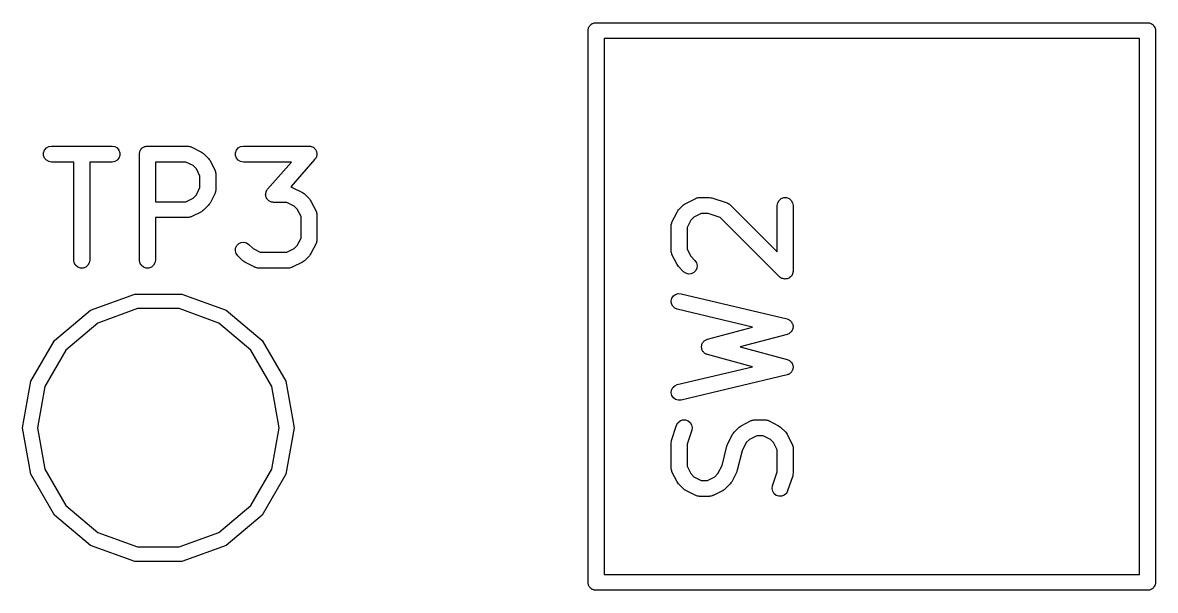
# Model space of a CAD drawing. Extents: x 51.7 to 144.6, y -96 to -33.3.
# Drawn here: x 119.37 to 130.06, y -84.97 to -79.62 of the extents above; entities that cross this region are included whole.
import ezdxf

# ---------------------------------------------------------------- set-up
doc = ezdxf.new("R2010")
doc.units = 0
doc.header["$MEASUREMENT"] = 0
doc.layers.add('BLACK', color=7, linetype='CONTINUOUS')

msp = doc.modelspace()

# ---------------------------------------------------------------- linework, layer by layer
at = {"layer": 'BLACK', "linetype": 'CONTINUOUS'}
for p, q in [((124.706, -79.6828), (124.708, -79.6765)), ((124.706, -79.6894), (124.706, -79.6828)), ((124.706, -84.9026), (124.706, -79.6894)), ((124.708, -79.6765), (124.709, -79.67)), ((124.709, -79.67), (124.713, -79.6642)), ((124.713, -79.6642), (124.715, -79.6579)), ((124.715, -79.6579), (124.719, -79.6528)), ((124.719, -79.6528), (124.723, -79.647)), ((124.723, -79.647), (124.728, -79.6428)), ((124.728, -79.6428), (124.732, -79.6377)), ((124.732, -79.6377), (124.738, -79.6343)), ((124.738, -79.6343), (124.743, -79.63)), ((124.743, -79.63), (124.749, -79.6278)), ((124.749, -79.6278), (124.755, -79.6244)), ((124.755, -79.6244), (124.762, -79.6233)), ((124.762, -79.6233), (124.768, -79.621)), ((124.768, -79.621), (124.774, -79.621)), ((124.774, -79.621), (124.774, -79.621)), ((124.774, -79.621), (129.988, -79.621)), ((129.988, -79.621), (129.994, -79.621)), ((129.988, -79.621), (129.988, -79.621)), ((129.994, -79.621), (130, -79.6233)), ((130, -79.6233), (130.007, -79.6244)), ((130.007, -79.6244), (130.013, -79.6278)), ((130.013, -79.6278), (130.019, -79.63)), ((130.019, -79.63), (130.024, -79.6343)), ((130.024, -79.6343), (130.03, -79.6377)), ((130.03, -79.6377), (130.034, -79.6428)), ((130.034, -79.6428), (130.039, -79.647)), ((130.039, -79.647), (130.043, -79.6528)), ((130.043, -79.6528), (130.047, -79.6579)), ((130.047, -79.6579), (130.049, -79.6642)), ((130.049, -79.6642), (130.053, -79.67)), ((130.053, -79.67), (130.054, -79.6765)), ((130.054, -79.6765), (130.056, -79.6828)), ((130.056, -79.6828), (130.056, -79.6894)), ((130.056, -79.6894), (130.056, -79.6894)), ((130.056, -79.6894), (130.056, -84.9026)), ((124.856, -79.771), (124.856, -84.821)), ((129.906, -79.771), (124.856, -79.771)), ((129.906, -84.821), (129.906, -79.771)), ((119.616, -80.7889), (119.642, -80.7844)), ((119.642, -80.7844), (120.214, -80.7844)), ((120.214, -80.7844), (120.239, -80.7889)), ((120.528, -80.7878), (120.534, -80.7855)), ((120.534, -80.7855), (120.54, -80.7855)), ((120.54, -80.7855), (120.547, -80.7844)), ((120.547, -80.7844), (120.928, -80.7844)), ((120.928, -80.7844), (120.932, -80.7851)), ((120.932, -80.7851), (120.936, -80.7849)), ((120.936, -80.7849), (120.945, -80.7874)), ((121.426, -80.7889), (121.452, -80.7844)), ((121.452, -80.7844), (122.071, -80.7844)), ((122.071, -80.7844), (122.078, -80.7857)), ((122.078, -80.7857), (122.085, -80.7858)), ((122.085, -80.7858), (122.091, -80.7879)), ((119.568, -80.8464), (119.577, -80.8219)), ((119.568, -80.8724), (119.568, -80.8464)), ((119.577, -80.8969), (119.568, -80.8724)), ((119.577, -80.8219), (119.594, -80.8019)), ((119.594, -80.8019), (119.616, -80.7889)), ((120.239, -80.7889), (120.262, -80.8019)), ((120.262, -80.8019), (120.278, -80.8219)), ((120.278, -80.8219), (120.287, -80.8464)), ((120.287, -80.8724), (120.278, -80.8969)), ((120.287, -80.8464), (120.287, -80.8724)), ((120.472, -80.8594), (120.473, -80.8529)), ((120.472, -81.8594), (120.472, -80.8594)), ((120.473, -80.8464), (120.475, -80.8402)), ((120.473, -80.8529), (120.473, -80.8464)), ((120.475, -80.8402), (120.476, -80.8337)), ((120.476, -80.8337), (120.48, -80.828)), ((120.48, -80.828), (120.482, -80.8219)), ((120.482, -80.8219), (120.486, -80.8169)), ((120.486, -80.8169), (120.489, -80.8112)), ((120.489, -80.8112), (120.494, -80.807)), ((120.494, -80.807), (120.499, -80.8019)), ((120.499, -80.8019), (120.504, -80.7986)), ((120.504, -80.7986), (120.509, -80.7944)), ((120.509, -80.7944), (120.516, -80.7922)), ((120.516, -80.7922), (120.521, -80.7889)), ((120.521, -80.7889), (120.528, -80.7878)), ((120.945, -80.7874), (120.953, -80.7889)), ((120.953, -80.7889), (120.957, -80.7911)), ((120.957, -80.7911), (120.961, -80.7923)), ((120.961, -80.7923), (121.057, -80.8399)), ((121.057, -80.8399), (121.066, -80.8471)), ((121.066, -80.8471), (121.076, -80.854)), ((121.076, -80.854), (121.124, -80.9016)), ((121.378, -80.8464), (121.387, -80.8219)), ((121.378, -80.8724), (121.378, -80.8464)), ((121.387, -80.8969), (121.378, -80.8724)), ((121.387, -80.8219), (121.403, -80.8019)), ((121.403, -80.8019), (121.426, -80.7889)), ((122.091, -80.7879), (122.096, -80.7889)), ((122.096, -80.7889), (122.103, -80.7926)), ((122.103, -80.7926), (122.11, -80.7952)), ((122.11, -80.7952), (122.114, -80.799)), ((122.114, -80.799), (122.119, -80.8019)), ((122.119, -80.8019), (122.124, -80.8075)), ((122.124, -80.8075), (122.129, -80.8124)), ((122.129, -80.8124), (122.132, -80.8174)), ((122.132, -80.8174), (122.136, -80.8219)), ((122.136, -80.8219), (122.138, -80.8288)), ((122.138, -80.8914), (122.136, -80.8969)), ((122.138, -80.8288), (122.142, -80.8352)), ((122.141, -80.8865), (122.138, -80.8914)), ((122.142, -80.8793), (122.141, -80.8865)), ((122.142, -80.8352), (122.143, -80.8409)), ((122.145, -80.8724), (122.142, -80.8793)), ((122.143, -80.8409), (122.145, -80.8464)), ((122.145, -80.8464), (122.145, -80.8537)), ((122.145, -80.8537), (122.146, -80.8609)), ((122.146, -80.8609), (122.145, -80.8666)), ((122.145, -80.8666), (122.145, -80.8724)), ((119.594, -80.9168), (119.577, -80.8969)), ((119.616, -80.9299), (119.594, -80.9168)), ((119.642, -80.9344), (119.616, -80.9299)), ((119.853, -80.9344), (119.642, -80.9344)), ((119.853, -81.8594), (119.853, -80.9344)), ((120.214, -80.9344), (120.003, -80.9344)), ((120.003, -80.9344), (120.003, -81.8594)), ((120.239, -80.9299), (120.214, -80.9344)), ((120.262, -80.9168), (120.239, -80.9299)), ((120.278, -80.8969), (120.262, -80.9168)), ((120.622, -80.9344), (120.622, -81.3082)), ((120.91, -80.9344), (120.622, -80.9344)), ((120.979, -80.9686), (120.91, -80.9344)), ((121.009, -80.999), (120.979, -80.9686)), ((121.043, -81.0676), (121.009, -80.999)), ((121.124, -80.9016), (121.131, -80.9114)), ((121.131, -80.9114), (121.138, -80.9211)), ((121.138, -80.9211), (121.185, -81.0163)), ((121.403, -80.9168), (121.387, -80.8969)), ((121.426, -80.9299), (121.403, -80.9168)), ((121.452, -80.9344), (121.426, -80.9299)), ((121.905, -80.9344), (121.452, -80.9344)), ((121.681, -81.1909), (121.905, -80.9344)), ((122.127, -80.9088), (121.9, -81.1688)), ((122.131, -80.9025), (122.127, -80.9088)), ((122.136, -80.8969), (122.131, -80.9025)), ((121.043, -81.175), (121.043, -81.0676)), ((121.185, -81.0163), (121.187, -81.0205)), ((121.187, -81.0205), (121.189, -81.0242)), ((121.189, -81.0242), (121.19, -81.0329)), ((121.19, -81.0329), (121.193, -81.0413)), ((121.193, -81.0413), (121.193, -81.0456)), ((121.193, -81.0456), (121.193, -81.0499)), ((121.193, -81.0499), (121.193, -81.1927)), ((121.009, -81.2435), (121.043, -81.175)), ((121.19, -81.2097), (121.189, -81.2184)), ((121.193, -81.2013), (121.19, -81.2097)), ((121.193, -81.1927), (121.193, -81.197)), ((121.193, -81.197), (121.193, -81.2013)), ((121.666, -81.2204), (121.667, -81.2132)), ((121.667, -81.2132), (121.67, -81.2083)), ((121.67, -81.2083), (121.672, -81.2028)), ((121.672, -81.2028), (121.677, -81.1972)), ((121.677, -81.1972), (121.681, -81.1909)), ((121.9, -81.1688), (121.906, -81.1699)), ((121.906, -81.1699), (121.91, -81.172)), ((121.91, -81.172), (121.914, -81.1733)), ((121.914, -81.1733), (122.009, -81.2209)), ((120.622, -81.3082), (120.91, -81.3082)), ((120.91, -81.3082), (120.979, -81.2739)), ((120.979, -81.2739), (121.009, -81.2435)), ((121.185, -81.2263), (121.138, -81.3215)), ((121.187, -81.2221), (121.185, -81.2263)), ((121.189, -81.2184), (121.187, -81.2221)), ((121.662, -81.2388), (121.663, -81.2331)), ((121.663, -81.246), (121.662, -81.2388)), ((121.663, -81.2273), (121.666, -81.2204)), ((121.663, -81.2331), (121.663, -81.2273)), ((121.663, -81.2534), (121.663, -81.246)), ((121.665, -81.2588), (121.663, -81.2534)), ((121.666, -81.2645), (121.665, -81.2588)), ((121.67, -81.2709), (121.666, -81.2645)), ((121.672, -81.2778), (121.67, -81.2709)), ((121.676, -81.2823), (121.672, -81.2778)), ((121.679, -81.2873), (121.676, -81.2823)), ((121.684, -81.2922), (121.679, -81.2873)), ((121.689, -81.2978), (121.684, -81.2922)), ((121.694, -81.3007), (121.689, -81.2978)), ((121.698, -81.3045), (121.694, -81.3007)), ((121.705, -81.3071), (121.698, -81.3045)), ((121.712, -81.3108), (121.705, -81.3071)), ((121.717, -81.3118), (121.712, -81.3108)), ((121.723, -81.3139), (121.717, -81.3118)), ((121.73, -81.3141), (121.723, -81.3139)), ((121.737, -81.3153), (121.73, -81.3141)), ((121.862, -81.3153), (121.737, -81.3153)), ((121.931, -81.3496), (121.862, -81.3153)), ((122.009, -81.2209), (122.019, -81.228)), ((122.019, -81.228), (122.028, -81.2349)), ((122.028, -81.2349), (122.076, -81.2825)), ((122.076, -81.2825), (122.083, -81.2924)), ((122.083, -81.2924), (122.09, -81.302)), ((122.09, -81.302), (122.138, -81.3973)), ((125.625, -81.3242), (125.72, -81.2766)), ((125.72, -81.2766), (125.724, -81.2754)), ((125.724, -81.2754), (125.728, -81.2732)), ((125.728, -81.2732), (125.737, -81.2717)), ((125.737, -81.2717), (125.745, -81.2692)), ((125.745, -81.2692), (125.75, -81.2694)), ((125.75, -81.2694), (125.754, -81.2687)), ((125.754, -81.2687), (125.849, -81.2687)), ((125.849, -81.2687), (125.861, -81.2708)), ((125.861, -81.2708), (125.873, -81.2725)), ((125.873, -81.2725), (126.016, -81.3201)), ((126.016, -81.3201), (126.019, -81.3222)), ((126.488, -81.3437), (126.493, -81.318)), ((126.493, -81.318), (126.506, -81.2955)), ((126.506, -81.2955), (126.526, -81.2787)), ((126.526, -81.2787), (126.55, -81.2698)), ((126.55, -81.2698), (126.576, -81.2698)), ((126.576, -81.2698), (126.601, -81.2787)), ((126.601, -81.2787), (126.621, -81.2955)), ((126.621, -81.2955), (126.634, -81.318)), ((126.634, -81.318), (126.638, -81.3437)), ((121.057, -81.4027), (120.961, -81.4503)), ((121.066, -81.3955), (121.057, -81.4027)), ((121.076, -81.3886), (121.066, -81.3955)), ((121.124, -81.341), (121.076, -81.3886)), ((121.131, -81.3312), (121.124, -81.341)), ((121.138, -81.3215), (121.131, -81.3312)), ((121.961, -81.38), (121.931, -81.3496)), ((121.996, -81.4485), (121.961, -81.38)), ((122.138, -81.3973), (122.139, -81.4014)), ((122.139, -81.4014), (122.141, -81.4052)), ((122.141, -81.4052), (122.143, -81.4138)), ((122.143, -81.4138), (122.145, -81.4222)), ((122.145, -81.4222), (122.145, -81.4265)), ((122.145, -81.4265), (122.146, -81.4308)), ((125.496, -81.5006), (125.544, -81.4054)), ((125.544, -81.4054), (125.551, -81.3957)), ((125.551, -81.3957), (125.558, -81.3859)), ((125.558, -81.3859), (125.606, -81.3383)), ((125.606, -81.3383), (125.615, -81.3314)), ((125.615, -81.3314), (125.625, -81.3242)), ((125.772, -81.4187), (125.703, -81.4529)), ((125.837, -81.4187), (125.772, -81.4187)), ((125.951, -81.4568), (125.837, -81.4187)), ((126.019, -81.3222), (126.024, -81.3233)), ((126.024, -81.3233), (126.031, -81.3284)), ((126.031, -81.3284), (126.039, -81.3325)), ((126.039, -81.3325), (126.041, -81.3358)), ((126.041, -81.3358), (126.045, -81.3383)), ((126.045, -81.3383), (126.488, -81.7816)), ((126.488, -81.7816), (126.488, -81.3437)), ((126.638, -81.3437), (126.638, -81.9627)), ((120.928, -81.4582), (120.622, -81.4582)), ((120.622, -81.4582), (120.622, -81.8594)), ((120.932, -81.4574), (120.928, -81.4582)), ((120.936, -81.4577), (120.932, -81.4574)), ((120.945, -81.4552), (120.936, -81.4577)), ((120.953, -81.4537), (120.945, -81.4552)), ((120.957, -81.4515), (120.953, -81.4537)), ((120.961, -81.4503), (120.957, -81.4515)), ((121.996, -81.6512), (121.996, -81.4485)), ((122.146, -81.4308), (122.146, -81.6689)), ((125.488, -81.5341), (125.489, -81.5299)), ((125.488, -81.7722), (125.488, -81.5341)), ((125.489, -81.5256), (125.491, -81.5171)), ((125.489, -81.5299), (125.489, -81.5256)), ((125.491, -81.5171), (125.493, -81.5085)), ((125.493, -81.5085), (125.495, -81.5047)), ((125.495, -81.5047), (125.496, -81.5006)), ((125.673, -81.4833), (125.638, -81.5518)), ((125.703, -81.4529), (125.673, -81.4833)), ((126.51, -82.0157), (125.951, -81.4568)), ((125.638, -81.5518), (125.638, -81.7545)), ((121.377, -81.7707), (121.379, -81.7447)), ((121.379, -81.7447), (121.39, -81.7211)), ((121.39, -81.7211), (121.409, -81.7027)), ((121.409, -81.7027), (121.432, -81.6917)), ((121.432, -81.6917), (121.458, -81.6894)), ((121.458, -81.6894), (121.483, -81.6962)), ((121.483, -81.6962), (121.505, -81.7111)), ((121.505, -81.7111), (121.544, -81.7501)), ((121.931, -81.7501), (121.961, -81.7197)), ((121.961, -81.7197), (121.996, -81.6512)), ((122.138, -81.7024), (122.09, -81.7977)), ((122.139, -81.6983), (122.138, -81.7024)), ((122.141, -81.6946), (122.139, -81.6983)), ((122.143, -81.6859), (122.141, -81.6946)), ((122.145, -81.6775), (122.143, -81.6859)), ((122.146, -81.6689), (122.145, -81.6732)), ((122.145, -81.6732), (122.145, -81.6775)), ((121.384, -81.7958), (121.377, -81.7707)), ((121.399, -81.8172), (121.384, -81.7958)), ((121.446, -81.8648), (121.399, -81.8172)), ((121.544, -81.7501), (121.612, -81.7844)), ((121.612, -81.7844), (121.862, -81.7844)), ((121.862, -81.7844), (121.931, -81.7501)), ((122.076, -81.8172), (122.028, -81.8648)), ((122.083, -81.8073), (122.076, -81.8172)), ((122.09, -81.7977), (122.083, -81.8073)), ((125.489, -81.7765), (125.488, -81.7722)), ((125.489, -81.7808), (125.489, -81.7765)), ((125.491, -81.7892), (125.489, -81.7808)), ((125.493, -81.7979), (125.491, -81.7892)), ((125.495, -81.8016), (125.493, -81.7979)), ((125.496, -81.8058), (125.495, -81.8016)), ((125.544, -81.901), (125.496, -81.8058)), ((125.638, -81.7545), (125.673, -81.823)), ((125.673, -81.823), (125.712, -81.8621)), ((119.857, -81.885), (119.853, -81.8594)), ((119.87, -81.9076), (119.857, -81.885)), ((119.89, -81.9243), (119.87, -81.9076)), ((119.915, -81.9332), (119.89, -81.9243)), ((119.941, -81.9332), (119.915, -81.9332)), ((119.965, -81.9243), (119.941, -81.9332)), ((119.985, -81.9076), (119.965, -81.9243)), ((119.998, -81.885), (119.985, -81.9076)), ((120.003, -81.8594), (119.998, -81.885)), ((120.476, -81.885), (120.472, -81.8594)), ((120.489, -81.9076), (120.476, -81.885)), ((120.509, -81.9243), (120.489, -81.9076)), ((120.534, -81.9332), (120.509, -81.9243)), ((120.56, -81.9332), (120.534, -81.9332)), ((120.584, -81.9243), (120.56, -81.9332)), ((120.604, -81.9076), (120.584, -81.9243)), ((120.617, -81.885), (120.604, -81.9076)), ((120.622, -81.8594), (120.617, -81.885)), ((121.456, -81.8717), (121.446, -81.8648)), ((121.466, -81.8788), (121.456, -81.8717)), ((121.561, -81.9265), (121.466, -81.8788)), ((121.565, -81.9277), (121.561, -81.9265)), ((121.569, -81.9299), (121.565, -81.9277)), ((121.577, -81.9314), (121.569, -81.9299)), ((121.586, -81.9339), (121.577, -81.9314)), ((121.59, -81.9336), (121.586, -81.9339)), ((121.594, -81.9344), (121.59, -81.9336)), ((121.88, -81.9344), (121.594, -81.9344)), ((121.884, -81.9336), (121.88, -81.9344)), ((121.889, -81.9339), (121.884, -81.9336)), ((121.897, -81.9314), (121.889, -81.9339)), ((121.906, -81.9299), (121.897, -81.9314)), ((121.91, -81.9277), (121.906, -81.9299)), ((121.914, -81.9265), (121.91, -81.9277)), ((122.009, -81.8788), (121.914, -81.9265)), ((122.019, -81.8717), (122.009, -81.8788)), ((122.028, -81.8648), (122.019, -81.8717)), ((125.551, -81.9107), (125.544, -81.901)), ((125.558, -81.9205), (125.551, -81.9107)), ((125.606, -81.9681), (125.558, -81.9205)), ((125.72, -81.9581), (125.702, -81.9765)), ((125.712, -81.8621), (125.727, -81.8834)), ((125.731, -81.9345), (125.72, -81.9581)), ((125.727, -81.8834), (125.733, -81.9086)), ((125.733, -81.9086), (125.731, -81.9345)), ((125.627, -81.9831), (125.606, -81.9681)), ((125.652, -81.9898), (125.627, -81.9831)), ((125.678, -81.9875), (125.652, -81.9898)), ((125.702, -81.9765), (125.678, -81.9875)), ((126.518, -82.0214), (126.51, -82.0157)), ((126.526, -82.0277), (126.518, -82.0214)), ((126.529, -82.0288), (126.526, -82.0277)), ((126.532, -82.0307), (126.529, -82.0288)), ((126.541, -82.0332), (126.532, -82.0307)), ((126.55, -82.0366), (126.541, -82.0332)), ((126.554, -82.0366), (126.55, -82.0366)), ((126.557, -82.0374), (126.554, -82.0366)), ((126.567, -82.0366), (126.557, -82.0374)), ((126.576, -82.0366), (126.567, -82.0366)), ((126.58, -82.0354), (126.576, -82.0366)), ((126.583, -82.0352), (126.58, -82.0354)), ((126.592, -82.031), (126.583, -82.0352)), ((126.601, -82.0277), (126.592, -82.031)), ((126.603, -82.0255), (126.601, -82.0277)), ((126.606, -82.0242), (126.603, -82.0255)), ((126.613, -82.0172), (126.606, -82.0242)), ((126.621, -82.0109), (126.613, -82.0172)), ((126.622, -82.0081), (126.621, -82.0109)), ((126.625, -82.0057), (126.622, -82.0081)), ((126.629, -81.9968), (126.625, -82.0057)), ((126.634, -81.9884), (126.629, -81.9968)), ((126.636, -81.9821), (126.634, -81.9851)), ((126.634, -81.9851), (126.634, -81.9884)), ((126.637, -81.9724), (126.636, -81.9821)), ((126.638, -81.9627), (126.637, -81.9724)), ((125.53, -82.1814), (125.555, -82.1739)), ((125.555, -82.1739), (125.581, -82.1755)), ((120.01, -82.3305), (120.428, -82.1784)), ((120.428, -82.1784), (120.872, -82.1784)), ((120.872, -82.1784), (121.29, -82.3305)), ((125.489, -82.244), (125.495, -82.2186)), ((125.492, -82.2699), (125.489, -82.244)), ((125.503, -82.2932), (125.492, -82.2699)), ((125.495, -82.2186), (125.509, -82.1969)), ((125.509, -82.1969), (125.53, -82.1814)), ((125.581, -82.1755), (126.581, -82.4136)), ((119.669, -82.6162), (120.01, -82.3305)), ((120.452, -82.3163), (120.08, -82.4517)), ((120.848, -82.3163), (120.452, -82.3163)), ((121.22, -82.4517), (120.848, -82.3163)), ((121.29, -82.3305), (121.631, -82.6162)), ((125.522, -82.311), (125.503, -82.2932)), ((125.546, -82.3214), (125.522, -82.311)), ((126.257, -82.4906), (125.546, -82.3214)), ((120.08, -82.4517), (119.777, -82.7062)), ((121.523, -82.7062), (121.22, -82.4517)), ((125.83, -82.6045), (126.257, -82.4906)), ((126.581, -82.4136), (126.588, -82.4166)), ((126.588, -82.4166), (126.595, -82.4186)), ((126.595, -82.4186), (126.6, -82.4217)), ((126.6, -82.4217), (126.605, -82.4239)), ((126.605, -82.4239), (126.61, -82.4292)), ((126.61, -82.4292), (126.616, -82.4336)), ((126.616, -82.4336), (126.62, -82.438)), ((126.62, -82.438), (126.624, -82.4418)), ((126.624, -82.4418), (126.627, -82.4486)), ((126.627, -82.4486), (126.631, -82.4549)), ((126.631, -82.4549), (126.633, -82.4602)), ((126.633, -82.4602), (126.635, -82.4651)), ((126.635, -82.4651), (126.636, -82.4727)), ((126.636, -82.4727), (126.638, -82.4801)), ((126.638, -82.491), (126.636, -82.4984)), ((126.638, -82.4801), (126.638, -82.4855)), ((126.638, -82.4855), (126.638, -82.491)), ((126.583, -82.559), (126.14, -82.677)), ((126.59, -82.5558), (126.583, -82.559)), ((126.597, -82.5536), (126.59, -82.5558)), ((126.601, -82.5503), (126.597, -82.5536)), ((126.606, -82.548), (126.601, -82.5503)), ((126.612, -82.5426), (126.606, -82.548)), ((126.618, -82.538), (126.612, -82.5426)), ((126.621, -82.5335), (126.618, -82.538)), ((126.625, -82.5296), (126.621, -82.5335)), ((126.628, -82.5227), (126.625, -82.5296)), ((126.632, -82.5163), (126.628, -82.5227)), ((126.633, -82.511), (126.632, -82.5163)), ((126.636, -82.506), (126.633, -82.511)), ((126.636, -82.4984), (126.636, -82.506)), ((119.447, -83.0012), (119.669, -82.6162)), ((119.777, -82.7062), (119.579, -83.0491)), ((121.721, -83.0491), (121.523, -82.7062)), ((121.631, -82.6162), (121.853, -83.0012)), ((125.774, -82.6706), (125.776, -82.6641)), ((125.775, -82.677), (125.774, -82.6706)), ((125.774, -82.6834), (125.775, -82.677)), ((125.776, -82.6899), (125.774, -82.6834)), ((125.776, -82.6641), (125.777, -82.6575)), ((125.777, -82.6965), (125.776, -82.6899)), ((125.777, -82.6575), (125.779, -82.6516)), ((125.779, -82.7024), (125.777, -82.6965)), ((125.779, -82.6516), (125.781, -82.6454)), ((125.781, -82.7086), (125.779, -82.7024)), ((125.781, -82.6454), (125.785, -82.6399)), ((125.785, -82.7141), (125.781, -82.7086)), ((125.785, -82.6399), (125.788, -82.6339)), ((125.788, -82.6339), (125.792, -82.6293)), ((125.792, -82.6293), (125.796, -82.624)), ((125.796, -82.624), (125.801, -82.6202)), ((125.801, -82.6202), (125.806, -82.6155)), ((125.806, -82.6155), (125.812, -82.6128)), ((125.812, -82.6128), (125.817, -82.6091)), ((125.817, -82.6091), (125.824, -82.6073)), ((125.824, -82.6073), (125.83, -82.6045)), ((126.14, -82.677), (126.583, -82.795)), ((125.788, -82.7201), (125.785, -82.7141)), ((125.792, -82.7247), (125.788, -82.7201)), ((125.796, -82.73), (125.792, -82.7247)), ((125.801, -82.7338), (125.796, -82.73)), ((125.806, -82.7385), (125.801, -82.7338)), ((125.812, -82.7412), (125.806, -82.7385)), ((125.817, -82.7449), (125.812, -82.7412)), ((125.824, -82.7467), (125.817, -82.7449)), ((125.83, -82.7495), (125.824, -82.7467)), ((126.257, -82.8634), (125.83, -82.7495)), ((126.583, -82.795), (126.59, -82.7982)), ((126.59, -82.7982), (126.597, -82.8004)), ((126.597, -82.8004), (126.601, -82.8037)), ((126.601, -82.8037), (126.606, -82.806)), ((126.606, -82.806), (126.612, -82.8114)), ((126.612, -82.8114), (126.618, -82.816)), ((126.618, -82.816), (126.621, -82.8205)), ((125.546, -83.0326), (126.257, -82.8634)), ((126.616, -82.9204), (126.61, -82.9248)), ((126.62, -82.916), (126.616, -82.9204)), ((126.624, -82.9122), (126.62, -82.916)), ((126.621, -82.8205), (126.625, -82.8244)), ((126.627, -82.9054), (126.624, -82.9122)), ((126.625, -82.8244), (126.628, -82.8313)), ((126.631, -82.8991), (126.627, -82.9054)), ((126.628, -82.8313), (126.632, -82.8377)), ((126.633, -82.8938), (126.631, -82.8991)), ((126.632, -82.8377), (126.633, -82.843)), ((126.633, -82.843), (126.636, -82.848)), ((126.635, -82.8889), (126.633, -82.8938)), ((126.636, -82.8813), (126.635, -82.8889)), ((126.636, -82.848), (126.636, -82.8556)), ((126.636, -82.8556), (126.638, -82.863)), ((126.638, -82.8739), (126.636, -82.8813)), ((126.638, -82.863), (126.638, -82.8685)), ((126.638, -82.8685), (126.638, -82.8739)), ((119.37, -83.439), (119.447, -83.0012)), ((121.853, -83.0012), (121.93, -83.439)), ((126.581, -82.9404), (125.581, -83.1785)), ((126.588, -82.9374), (126.581, -82.9404)), ((126.595, -82.9354), (126.588, -82.9374)), ((126.6, -82.9323), (126.595, -82.9354)), ((126.605, -82.9301), (126.6, -82.9323)), ((126.61, -82.9248), (126.605, -82.9301)), ((119.579, -83.0491), (119.51, -83.439)), ((121.79, -83.439), (121.721, -83.0491)), ((125.489, -83.11), (125.492, -83.0841)), ((125.495, -83.1353), (125.489, -83.11)), ((125.492, -83.0841), (125.503, -83.0608)), ((125.509, -83.1571), (125.495, -83.1353)), ((125.503, -83.0608), (125.522, -83.043)), ((125.522, -83.043), (125.546, -83.0326)), ((125.53, -83.1726), (125.509, -83.1571)), ((125.555, -83.1801), (125.53, -83.1726)), ((125.581, -83.1785), (125.555, -83.1801)), ((119.447, -83.8768), (119.37, -83.439)), ((119.51, -83.439), (119.579, -83.8289)), ((121.721, -83.8289), (121.79, -83.439)), ((121.93, -83.439), (121.853, -83.8768)), ((125.492, -83.558), (125.54, -83.4152)), ((125.54, -83.4152), (125.552, -83.3923)), ((125.552, -83.3923), (125.572, -83.375)), ((125.572, -83.375), (125.596, -83.3654)), ((125.596, -83.3654), (125.622, -83.3647)), ((125.622, -83.3647), (125.647, -83.373)), ((125.647, -83.373), (125.667, -83.3891)), ((125.667, -83.3891), (125.681, -83.4113)), ((125.681, -83.4113), (125.686, -83.4369)), ((125.686, -83.4369), (125.682, -83.4626)), ((126.082, -83.4811), (126.129, -83.4335)), ((126.129, -83.4335), (126.139, -83.4266)), ((126.139, -83.4266), (126.149, -83.4194)), ((126.149, -83.4194), (126.244, -83.3718)), ((126.244, -83.3718), (126.248, -83.3706)), ((126.248, -83.3706), (126.252, -83.3684)), ((126.252, -83.3684), (126.261, -83.3669)), ((126.261, -83.3669), (126.269, -83.3644)), ((126.269, -83.3644), (126.273, -83.3647)), ((126.273, -83.3647), (126.278, -83.3639)), ((126.278, -83.3639), (126.373, -83.3639)), ((126.373, -83.3639), (126.377, -83.3647)), ((126.377, -83.3647), (126.381, -83.3644)), ((126.381, -83.3644), (126.39, -83.3669)), ((126.39, -83.3669), (126.399, -83.3684)), ((126.399, -83.3684), (126.402, -83.3706)), ((126.402, -83.3706), (126.406, -83.3718)), ((126.406, -83.3718), (126.502, -83.4194)), ((126.502, -83.4194), (126.511, -83.4266)), ((126.511, -83.4266), (126.521, -83.4335)), ((126.521, -83.4335), (126.569, -83.4811)), ((125.49, -83.5699), (125.492, -83.558)), ((125.682, -83.4626), (125.638, -83.5939)), ((126.02, -83.5958), (126.068, -83.5006)), ((126.068, -83.5006), (126.075, -83.4909)), ((126.075, -83.4909), (126.082, -83.4811)), ((126.227, -83.5482), (126.196, -83.5786)), ((126.295, -83.5139), (126.227, -83.5482)), ((126.355, -83.5139), (126.295, -83.5139)), ((126.424, -83.5482), (126.355, -83.5139)), ((126.454, -83.5786), (126.424, -83.5482)), ((126.569, -83.4811), (126.576, -83.4909)), ((126.576, -83.4909), (126.583, -83.5006)), ((126.583, -83.5006), (126.63, -83.5958)), ((125.488, -83.5818), (125.49, -83.5699)), ((125.488, -83.8199), (125.488, -83.5818)), ((125.638, -83.5939), (125.638, -83.8022)), ((125.969, -83.7937), (126.014, -83.6112)), ((126.014, -83.6112), (126.018, -83.6037)), ((126.018, -83.6037), (126.02, -83.5958)), ((126.158, -83.6556), (126.112, -83.838)), ((126.196, -83.5786), (126.158, -83.6556)), ((126.488, -83.6471), (126.454, -83.5786)), ((126.488, -83.8553), (126.488, -83.6471)), ((126.63, -83.5958), (126.632, -83.6)), ((126.632, -83.6), (126.634, -83.6037)), ((126.634, -83.6037), (126.635, -83.6124)), ((126.635, -83.6124), (126.638, -83.6208)), ((126.638, -83.6208), (126.638, -83.6251)), ((126.638, -83.6251), (126.638, -83.6294)), ((126.638, -83.6294), (126.638, -83.8675)), ((119.669, -84.2618), (119.447, -83.8768)), ((119.579, -83.8289), (119.777, -84.1718)), ((121.523, -84.1718), (121.721, -83.8289)), ((121.853, -83.8768), (121.631, -84.2618)), ((125.489, -83.8241), (125.488, -83.8199)), ((125.489, -83.8284), (125.489, -83.8241)), ((125.491, -83.8369), (125.489, -83.8284)), ((125.493, -83.8455), (125.491, -83.8369)), ((125.495, -83.8493), (125.493, -83.8455)), ((125.496, -83.8534), (125.495, -83.8493)), ((125.544, -83.9486), (125.496, -83.8534)), ((125.638, -83.8022), (125.673, -83.8707)), ((125.673, -83.8707), (125.703, -83.9011)), ((125.9, -83.9011), (125.93, -83.8707)), ((125.93, -83.8707), (125.969, -83.7937)), ((126.107, -83.8534), (126.059, -83.9486)), ((126.109, -83.8455), (126.107, -83.8534)), ((126.112, -83.838), (126.109, -83.8455)), ((126.445, -83.9866), (126.488, -83.8553)), ((126.636, -83.8793), (126.635, -83.8912)), ((126.638, -83.8675), (126.636, -83.8793)), ((125.551, -83.9583), (125.544, -83.9486)), ((125.558, -83.9681), (125.551, -83.9583)), ((125.606, -84.0157), (125.558, -83.9681)), ((125.703, -83.9011), (125.772, -83.9353)), ((125.772, -83.9353), (125.831, -83.9353)), ((125.831, -83.9353), (125.9, -83.9011)), ((126.045, -83.9681), (125.997, -84.0157)), ((126.052, -83.9583), (126.045, -83.9681)), ((126.059, -83.9486), (126.052, -83.9583)), ((126.441, -84.0124), (126.445, -83.9866)), ((126.635, -83.8912), (126.587, -84.034)), ((125.615, -84.0226), (125.606, -84.0157)), ((125.625, -84.0298), (125.615, -84.0226)), ((125.72, -84.0774), (125.625, -84.0298)), ((125.724, -84.0786), (125.72, -84.0774)), ((125.728, -84.0808), (125.724, -84.0786)), ((125.737, -84.0823), (125.728, -84.0808)), ((125.745, -84.0848), (125.737, -84.0823)), ((125.75, -84.0846), (125.745, -84.0848)), ((125.754, -84.0853), (125.75, -84.0846)), ((125.849, -84.0853), (125.754, -84.0853)), ((125.853, -84.0846), (125.849, -84.0853)), ((125.858, -84.0848), (125.853, -84.0846)), ((125.866, -84.0823), (125.858, -84.0848)), ((125.875, -84.0808), (125.866, -84.0823)), ((125.878, -84.0786), (125.875, -84.0808)), ((125.883, -84.0774), (125.878, -84.0786)), ((125.978, -84.0298), (125.883, -84.0774)), ((125.988, -84.0226), (125.978, -84.0298)), ((125.997, -84.0157), (125.988, -84.0226)), ((126.446, -84.0379), (126.441, -84.0124)), ((126.46, -84.0601), (126.446, -84.0379)), ((126.48, -84.0763), (126.46, -84.0601)), ((126.505, -84.0845), (126.48, -84.0763)), ((126.531, -84.0838), (126.505, -84.0845)), ((126.555, -84.0742), (126.531, -84.0838)), ((126.575, -84.057), (126.555, -84.0742)), ((126.587, -84.034), (126.575, -84.057)), ((119.777, -84.1718), (120.08, -84.4263)), ((121.22, -84.4263), (121.523, -84.1718)), ((120.01, -84.5475), (119.669, -84.2618)), ((121.631, -84.2618), (121.29, -84.5475)), ((120.08, -84.4263), (120.452, -84.5617)), ((120.848, -84.5617), (121.22, -84.4263)), ((120.428, -84.6996), (120.01, -84.5475)), ((120.452, -84.5617), (120.848, -84.5617)), ((121.29, -84.5475), (120.872, -84.6996)), ((120.872, -84.6996), (120.428, -84.6996)), ((124.856, -84.821), (129.906, -84.821)), ((124.706, -84.9092), (124.706, -84.9026)), ((124.706, -84.9026), (124.706, -84.9026)), ((124.708, -84.9155), (124.706, -84.9092)), ((124.709, -84.922), (124.708, -84.9155)), ((124.713, -84.9278), (124.709, -84.922)), ((124.715, -84.9341), (124.713, -84.9278)), ((124.719, -84.9392), (124.715, -84.9341)), ((124.723, -84.945), (124.719, -84.9392)), ((124.728, -84.9492), (124.723, -84.945)), ((124.732, -84.9543), (124.728, -84.9492)), ((130.034, -84.9492), (130.03, -84.9543)), ((130.039, -84.945), (130.034, -84.9492)), ((130.043, -84.9392), (130.039, -84.945)), ((130.047, -84.9341), (130.043, -84.9392)), ((130.049, -84.9278), (130.047, -84.9341)), ((130.053, -84.922), (130.049, -84.9278)), ((130.054, -84.9155), (130.053, -84.922)), ((130.056, -84.9092), (130.054, -84.9155)), ((130.056, -84.9026), (130.056, -84.9026)), ((130.056, -84.9026), (130.056, -84.9092)), ((124.738, -84.9577), (124.732, -84.9543)), ((124.743, -84.962), (124.738, -84.9577)), ((124.749, -84.9642), (124.743, -84.962)), ((124.755, -84.9676), (124.749, -84.9642)), ((124.762, -84.9687), (124.755, -84.9676)), ((124.768, -84.971), (124.762, -84.9687)), ((124.774, -84.971), (124.768, -84.971)), ((129.988, -84.971), (124.774, -84.971)), ((124.774, -84.971), (124.774, -84.971)), ((129.994, -84.971), (129.988, -84.971)), ((129.988, -84.971), (129.988, -84.971)), ((130, -84.9687), (129.994, -84.971)), ((130.007, -84.9676), (130, -84.9687)), ((130.013, -84.9642), (130.007, -84.9676)), ((130.019, -84.962), (130.013, -84.9642)), ((130.024, -84.9577), (130.019, -84.962)), ((130.03, -84.9543), (130.024, -84.9577))]:
    msp.add_line(p, q, dxfattribs=at)

doc.saveas('drawing.dxf')
